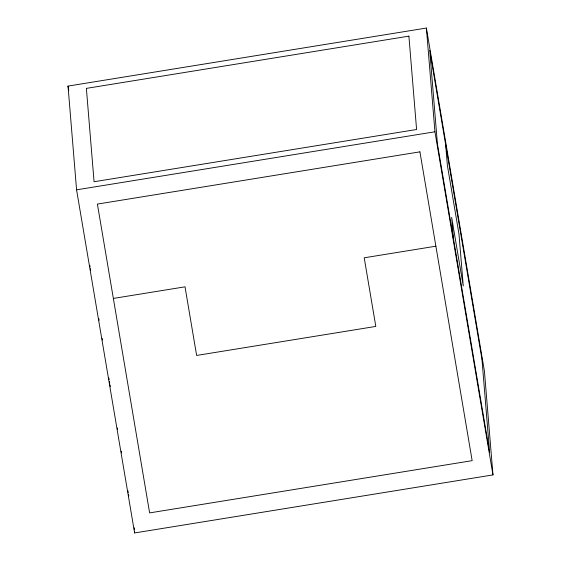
<?xml version="1.0" encoding="UTF-8"?>
<svg xmlns="http://www.w3.org/2000/svg" width="561" height="561" viewBox="0 0 561 561"><rect width="100%" height="100%" fill="white"/><g stroke="black" fill="none" stroke-linecap="round" stroke-linejoin="round"><path stroke-width="0.84" d="M68.028 86.092L426.388 28.05L484.423 371.172L492.972 474.908L134.612 532.95L76.577 189.828L68.028 86.092L68.758 90.412M76.577 189.828L434.936 131.786L426.388 28.05M113.357 298.431L185.025 286.825L196.63 355.45L375.814 326.425L364.208 257.801L435.876 246.195M434.936 131.786L492.972 474.908M89.788 265.269L90.076 266.987M90.37 268.698L90.658 270.416M98.799 318.543L99.087 320.261M102.144 338.353L102.439 340.071M108.848 377.967L109.143 379.692M109.43 381.417L109.725 383.135M110.012 384.86L110.307 386.585M117.298 427.924L117.586 429.649M121.232 451.177L121.52 452.902M127.929 490.798L128.224 492.523M128.518 494.241L128.806 495.966M445.672 144.738L447.383 165.488L458.989 234.112L463.267 285.984L451.661 217.359L453.365 238.102M134.184 527.719L134.324 529.465M134.465 531.204L134.612 532.95M408.899 36.142L86.373 88.379L94.066 181.743L416.592 129.5L408.899 36.142M419.923 151.849L97.397 204.085L149.626 512.894L472.152 460.658L419.923 151.849M481.948 359.201L429.719 50.392L437.412 143.756L489.641 452.566L481.948 359.201"/></g></svg>
